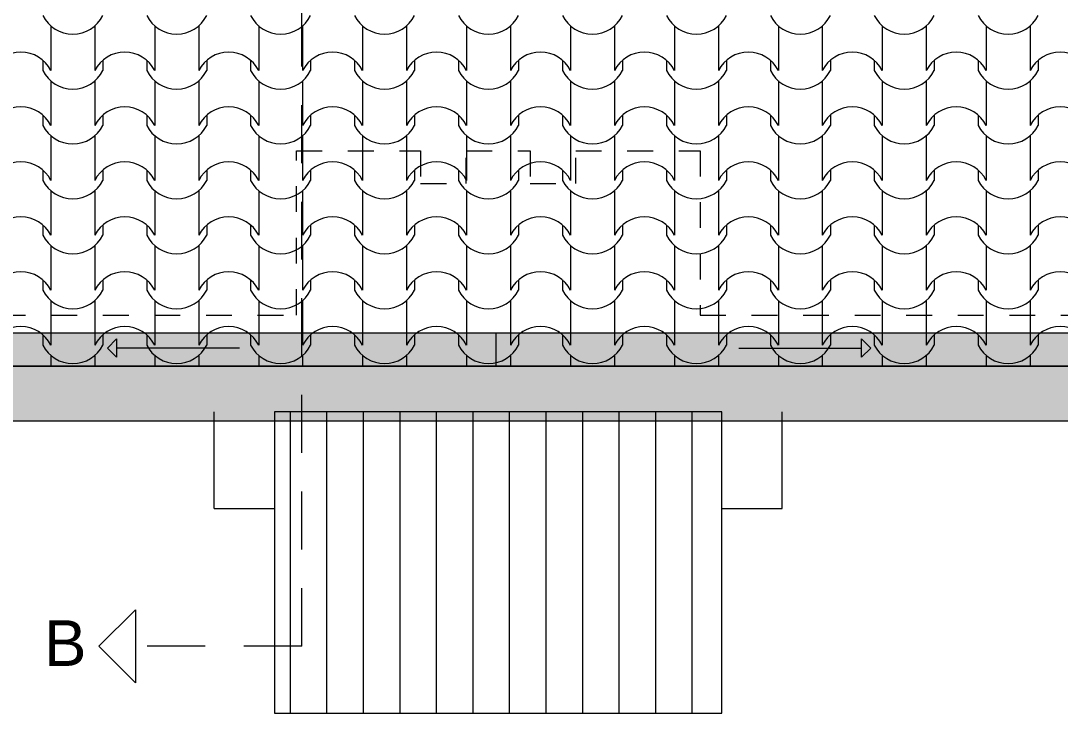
# Model space of a CAD drawing. Header units: feet. Extents: x 2791058 to 2855058, y -67651 to -26651.
# Drawn here: x 2810978 to 2816668, y -51473 to -47682 of the extents above; entities that cross this region are included whole.
import ezdxf

# ---------------------------------------------------------------- set-up
doc = ezdxf.new("R2010")
doc.units = ezdxf.units.FT
doc.header["$MEASUREMENT"] = 0
doc.linetypes.add('Dashed', pattern=[282.222223, 141.111112, -141.111112])
doc.linetypes.add('Long Dashed', pattern=[529.166651, 317.499995, -211.666656])
doc.layers.add('Exterior walls', color=7, linetype='Continuous')
doc.layers.add('Shell - Roof', color=7, linetype='Continuous')
for name, color, linetype, lineweight in [('Exterior walls_Pen_No__1', 7, 'Continuous', 0), ('Model Unit - Zone_Pen_No__1', 7, 'Continuous', 0), ('Shell - Roof_Pen_No__1', 7, 'Continuous', 0), ('Shell - Roof_Pen_No__20', 1, 'Continuous', 0), ('Shell - Roof_Pen_No__21', 7, 'Continuous', 0), ('Structural - Bearing_Pen_No__1', 7, 'Continuous', 0), ('Structural - Bearing_Pen_No__13', 54, 'Continuous', 0), ('Text blocks_Pen_No__20', 1, 'Continuous', 0)]:
    doc.layers.add(name, color=color, linetype=linetype, lineweight=lineweight)
for name, color, linetype, lineweight, true_color in [('Exterior walls_Pen_No__85', 7, 'Continuous', 0, 0x80c2ff), ('Shell - Roof_Pen_No__82', 7, 'Continuous', 0, 0xaaaaaa), ('Structural - Bearing_Pen_No__62', 7, 'Continuous', 0, 0xaaaaaa), ('Structural - Bearing_Pen_No__82', 7, 'Continuous', 0, 0xaaaaaa)]:
    doc.layers.add(name, color=color, linetype=linetype, lineweight=lineweight, true_color=true_color)
doc.styles.add('GENERATED_STYLE_2', font='arial.ttf')

# ---------------------------------------------------------------- blocks, each defined once
blk = doc.blocks.new('*X3', base_point=(2247653.8, -76425))
at = {"layer": 'Structural - Bearing_Pen_No__62', "color": 253, "linetype": 'Continuous', "lineweight": 0, "true_color": 0xaaaaaa}
for p, q in [((2811142.4, -47709.9), (2811142.4, -47831.9)), ((2811382.9, -47709.9), (2811382.9, -47831.9)), ((2811711.4, -47709.9), (2811711.4, -47831.9)), ((2811951.9, -47709.9), (2811951.9, -47831.9)), ((2812280.4, -47709.9), (2812280.4, -47831.9)), ((2812520.8, -47709.9), (2812520.8, -47831.9)), ((2812849.3, -47709.9), (2812849.3, -47831.9)), ((2813089.8, -47709.9), (2813089.8, -47831.9)), ((2813418.3, -47709.9), (2813418.3, -47831.9)), ((2813658.8, -47709.9), (2813658.8, -47831.9)), ((2813987.2, -47709.9), (2813987.2, -47831.9)), ((2814227.7, -47709.9), (2814227.7, -47831.9)), ((2814556.2, -47709.9), (2814556.2, -47831.9)), ((2814796.7, -47709.9), (2814796.7, -47831.9)), ((2815125.2, -47709.9), (2815125.2, -47831.9)), ((2815365.6, -47709.9), (2815365.6, -47831.9)), ((2815694.1, -47709.9), (2815694.1, -47831.9)), ((2815934.6, -47709.9), (2815934.6, -47831.9)), ((2816263.1, -47709.9), (2816263.1, -47831.9)), ((2816503.6, -47709.9), (2816503.6, -47831.9)), ((2811142.4, -47831.9), (2811142.4, -47953.8)), ((2811382.9, -47831.9), (2811382.9, -47953.8)), ((2811711.4, -47831.9), (2811711.4, -47953.8)), ((2811951.9, -47831.9), (2811951.9, -47953.8)), ((2812280.4, -47831.9), (2812280.4, -47953.8)), ((2812520.8, -47831.9), (2812520.8, -47953.8)), ((2812849.3, -47831.9), (2812849.3, -47953.8)), ((2813089.8, -47831.9), (2813089.8, -47953.8)), ((2813418.3, -47831.9), (2813418.3, -47953.8)), ((2813658.8, -47831.9), (2813658.8, -47953.8)), ((2813987.2, -47831.9), (2813987.2, -47953.8)), ((2814227.7, -47831.9), (2814227.7, -47953.8)), ((2814556.2, -47831.9), (2814556.2, -47953.8)), ((2814796.7, -47831.9), (2814796.7, -47953.8)), ((2815125.2, -47831.9), (2815125.2, -47953.8)), ((2815365.6, -47831.9), (2815365.6, -47953.8)), ((2815694.1, -47831.9), (2815694.1, -47953.8)), ((2815934.6, -47831.9), (2815934.6, -47953.8)), ((2816263.1, -47831.9), (2816263.1, -47953.8)), ((2816503.6, -47831.9), (2816503.6, -47953.8)), ((2811098.4, -47897.8), (2811098.4, -47953.8)), ((2811426.9, -47897.8), (2811426.9, -47953.8)), ((2811667.4, -47897.8), (2811667.4, -47953.8)), ((2811995.9, -47897.8), (2811995.9, -47953.8)), ((2812236.4, -47897.8), (2812236.4, -47953.8)), ((2812564.8, -47897.8), (2812564.8, -47953.8)), ((2812805.3, -47897.8), (2812805.3, -47953.8)), ((2813133.8, -47897.8), (2813133.8, -47953.8)), ((2813374.3, -47897.8), (2813374.3, -47953.8)), ((2813702.8, -47897.8), (2813702.8, -47953.8)), ((2813943.2, -47897.8), (2813943.2, -47953.8)), ((2814271.7, -47897.8), (2814271.7, -47953.8)), ((2814512.2, -47897.8), (2814512.2, -47953.8)), ((2814840.7, -47897.8), (2814840.7, -47953.8)), ((2815081.2, -47897.8), (2815081.2, -47953.8)), ((2815409.6, -47897.8), (2815409.6, -47953.8)), ((2815650.1, -47897.8), (2815650.1, -47953.8)), ((2815978.6, -47897.8), (2815978.6, -47953.8)), ((2816219.1, -47897.8), (2816219.1, -47953.8)), ((2816547.6, -47897.8), (2816547.6, -47953.8)), ((2811142.4, -48010.6), (2811142.4, -48132.5)), ((2811382.9, -48010.6), (2811382.9, -48132.5)), ((2811711.4, -48010.6), (2811711.4, -48132.5)), ((2811951.9, -48010.6), (2811951.9, -48132.5)), ((2812280.4, -48010.6), (2812280.4, -48132.5)), ((2812520.8, -48010.6), (2812520.8, -48132.5)), ((2812849.3, -48010.6), (2812849.3, -48132.5)), ((2813089.8, -48010.6), (2813089.8, -48132.5)), ((2813418.3, -48010.6), (2813418.3, -48132.5)), ((2813658.8, -48010.6), (2813658.8, -48132.5)), ((2813987.2, -48010.6), (2813987.2, -48132.5)), ((2814227.7, -48010.6), (2814227.7, -48132.5)), ((2814556.2, -48010.6), (2814556.2, -48132.5)), ((2814796.7, -48010.6), (2814796.7, -48132.5)), ((2815125.2, -48010.6), (2815125.2, -48132.5)), ((2815365.6, -48010.6), (2815365.6, -48132.5)), ((2815694.1, -48010.6), (2815694.1, -48132.5)), ((2815934.6, -48010.6), (2815934.6, -48132.5)), ((2816263.1, -48010.6), (2816263.1, -48132.5)), ((2816503.6, -48010.6), (2816503.6, -48132.5)), ((2811142.4, -48132.5), (2811142.4, -48254.5)), ((2811382.9, -48132.5), (2811382.9, -48254.5)), ((2811711.4, -48132.5), (2811711.4, -48254.5)), ((2811951.9, -48132.5), (2811951.9, -48254.5)), ((2812280.4, -48132.5), (2812280.4, -48254.5)), ((2812520.8, -48132.5), (2812520.8, -48254.5)), ((2812849.3, -48132.5), (2812849.3, -48254.5)), ((2813089.8, -48132.5), (2813089.8, -48254.5)), ((2813418.3, -48132.5), (2813418.3, -48254.5)), ((2813658.8, -48132.5), (2813658.8, -48254.5)), ((2813987.2, -48132.5), (2813987.2, -48254.5)), ((2814227.7, -48132.5), (2814227.7, -48254.5)), ((2814556.2, -48132.5), (2814556.2, -48254.5)), ((2814796.7, -48132.5), (2814796.7, -48254.5)), ((2815125.2, -48132.5), (2815125.2, -48254.5)), ((2815365.6, -48132.5), (2815365.6, -48254.5)), ((2815694.1, -48132.5), (2815694.1, -48254.5)), ((2815934.6, -48132.5), (2815934.6, -48254.5)), ((2816263.1, -48132.5), (2816263.1, -48254.5)), ((2816503.6, -48132.5), (2816503.6, -48254.5)), ((2811098.4, -48198.4), (2811098.4, -48254.5)), ((2811426.9, -48198.4), (2811426.9, -48254.5)), ((2811667.4, -48198.4), (2811667.4, -48254.5)), ((2811995.9, -48198.4), (2811995.9, -48254.5)), ((2812236.4, -48198.4), (2812236.4, -48254.5)), ((2812564.8, -48198.4), (2812564.8, -48254.5)), ((2812805.3, -48198.4), (2812805.3, -48254.5)), ((2813133.8, -48198.4), (2813133.8, -48254.5)), ((2813374.3, -48198.4), (2813374.3, -48254.5)), ((2813702.8, -48198.4), (2813702.8, -48254.5)), ((2813943.2, -48198.4), (2813943.2, -48254.5)), ((2814271.7, -48198.4), (2814271.7, -48254.5)), ((2814512.2, -48198.4), (2814512.2, -48254.5)), ((2814840.7, -48198.4), (2814840.7, -48254.5)), ((2815081.2, -48198.4), (2815081.2, -48254.5)), ((2815409.6, -48198.4), (2815409.6, -48254.5)), ((2815650.1, -48198.4), (2815650.1, -48254.5)), ((2815978.6, -48198.4), (2815978.6, -48254.5)), ((2816219.1, -48198.4), (2816219.1, -48254.5)), ((2816547.6, -48198.4), (2816547.6, -48254.5)), ((2811142.4, -48311.3), (2811142.4, -48433.2)), ((2811382.9, -48311.3), (2811382.9, -48433.2)), ((2811711.4, -48311.3), (2811711.4, -48433.2)), ((2811951.9, -48311.3), (2811951.9, -48433.2)), ((2812280.4, -48311.3), (2812280.4, -48433.2)), ((2812520.8, -48311.3), (2812520.8, -48433.2)), ((2812849.3, -48311.3), (2812849.3, -48433.2)), ((2813089.8, -48311.3), (2813089.8, -48433.2)), ((2813418.3, -48311.3), (2813418.3, -48433.2)), ((2813658.8, -48311.3), (2813658.8, -48433.2)), ((2813987.2, -48311.3), (2813987.2, -48433.2)), ((2814227.7, -48311.3), (2814227.7, -48433.2)), ((2814556.2, -48311.3), (2814556.2, -48433.2)), ((2814796.7, -48311.3), (2814796.7, -48433.2)), ((2815125.2, -48311.3), (2815125.2, -48433.2)), ((2815365.6, -48311.3), (2815365.6, -48433.2)), ((2815694.1, -48311.3), (2815694.1, -48433.2)), ((2815934.6, -48311.3), (2815934.6, -48433.2)), ((2816263.1, -48311.3), (2816263.1, -48433.2)), ((2816503.6, -48311.3), (2816503.6, -48433.2)), ((2811142.4, -48433.2), (2811142.4, -48555.2)), ((2811382.9, -48433.2), (2811382.9, -48555.2)), ((2811711.4, -48433.2), (2811711.4, -48555.2)), ((2811951.9, -48433.2), (2811951.9, -48555.2)), ((2812280.4, -48433.2), (2812280.4, -48555.2)), ((2812520.8, -48433.2), (2812520.8, -48555.2)), ((2812849.3, -48433.2), (2812849.3, -48555.2)), ((2813089.8, -48433.2), (2813089.8, -48555.2)), ((2813418.3, -48433.2), (2813418.3, -48555.2)), ((2813658.8, -48433.2), (2813658.8, -48555.2)), ((2813987.2, -48433.2), (2813987.2, -48555.2)), ((2814227.7, -48433.2), (2814227.7, -48555.2)), ((2814556.2, -48433.2), (2814556.2, -48555.2)), ((2814796.7, -48433.2), (2814796.7, -48555.2)), ((2815125.2, -48433.2), (2815125.2, -48555.2)), ((2815365.6, -48433.2), (2815365.6, -48555.2)), ((2815694.1, -48433.2), (2815694.1, -48555.2)), ((2815934.6, -48433.2), (2815934.6, -48555.2)), ((2816263.1, -48433.2), (2816263.1, -48555.2)), ((2816503.6, -48433.2), (2816503.6, -48555.2)), ((2811098.4, -48499.1), (2811098.4, -48555.2)), ((2811426.9, -48499.1), (2811426.9, -48555.2)), ((2811667.4, -48499.1), (2811667.4, -48555.2)), ((2811995.9, -48499.1), (2811995.9, -48555.2)), ((2812236.4, -48499.1), (2812236.4, -48555.2)), ((2812564.8, -48499.1), (2812564.8, -48555.2)), ((2812805.3, -48499.1), (2812805.3, -48555.2)), ((2813133.8, -48499.1), (2813133.8, -48555.2)), ((2813374.3, -48499.1), (2813374.3, -48555.2)), ((2813702.8, -48499.1), (2813702.8, -48555.2)), ((2813943.2, -48499.1), (2813943.2, -48555.2)), ((2814271.7, -48499.1), (2814271.7, -48555.2)), ((2814512.2, -48499.1), (2814512.2, -48555.2)), ((2814840.7, -48499.1), (2814840.7, -48555.2)), ((2815081.2, -48499.1), (2815081.2, -48555.2)), ((2815409.6, -48499.1), (2815409.6, -48555.2)), ((2815650.1, -48499.1), (2815650.1, -48555.2)), ((2815978.6, -48499.1), (2815978.6, -48555.2)), ((2816219.1, -48499.1), (2816219.1, -48555.2)), ((2816547.6, -48499.1), (2816547.6, -48555.2)), ((2811142.4, -48611.9), (2811142.4, -48733.9)), ((2811382.9, -48611.9), (2811382.9, -48733.9)), ((2811711.4, -48611.9), (2811711.4, -48733.9)), ((2811951.9, -48611.9), (2811951.9, -48733.9)), ((2812280.4, -48611.9), (2812280.4, -48733.9)), ((2812520.8, -48611.9), (2812520.8, -48733.9)), ((2812849.3, -48611.9), (2812849.3, -48733.9)), ((2813089.8, -48611.9), (2813089.8, -48733.9)), ((2813418.3, -48611.9), (2813418.3, -48733.9)), ((2813658.8, -48611.9), (2813658.8, -48733.9)), ((2813987.2, -48611.9), (2813987.2, -48733.9)), ((2814227.7, -48611.9), (2814227.7, -48733.9)), ((2814556.2, -48611.9), (2814556.2, -48733.9)), ((2814796.7, -48611.9), (2814796.7, -48733.9)), ((2815125.2, -48611.9), (2815125.2, -48733.9)), ((2815365.6, -48611.9), (2815365.6, -48733.9)), ((2815694.1, -48611.9), (2815694.1, -48733.9)), ((2815934.6, -48611.9), (2815934.6, -48733.9)), ((2816263.1, -48611.9), (2816263.1, -48733.9)), ((2816503.6, -48611.9), (2816503.6, -48733.9)), ((2811142.4, -48733.9), (2811142.4, -48855.8)), ((2811382.9, -48733.9), (2811382.9, -48855.8)), ((2811711.4, -48733.9), (2811711.4, -48855.8)), ((2811951.9, -48733.9), (2811951.9, -48855.8)), ((2812280.4, -48733.9), (2812280.4, -48855.8)), ((2812520.8, -48733.9), (2812520.8, -48855.8)), ((2812849.3, -48733.9), (2812849.3, -48855.8)), ((2813089.8, -48733.9), (2813089.8, -48855.8)), ((2813418.3, -48733.9), (2813418.3, -48855.8)), ((2813658.8, -48733.9), (2813658.8, -48855.8)), ((2813987.2, -48733.9), (2813987.2, -48855.8)), ((2814227.7, -48733.9), (2814227.7, -48855.8)), ((2814556.2, -48733.9), (2814556.2, -48855.8)), ((2814796.7, -48733.9), (2814796.7, -48855.8)), ((2815125.2, -48733.9), (2815125.2, -48855.8)), ((2815365.6, -48733.9), (2815365.6, -48855.8)), ((2815694.1, -48733.9), (2815694.1, -48855.8)), ((2815934.6, -48733.9), (2815934.6, -48855.8)), ((2816263.1, -48733.9), (2816263.1, -48855.8)), ((2816503.6, -48733.9), (2816503.6, -48855.8)), ((2811098.4, -48799.8), (2811098.4, -48855.8)), ((2811426.9, -48799.8), (2811426.9, -48855.8)), ((2811667.4, -48799.8), (2811667.4, -48855.8)), ((2811995.9, -48799.8), (2811995.9, -48855.8)), ((2812236.4, -48799.8), (2812236.4, -48855.8)), ((2812564.8, -48799.8), (2812564.8, -48855.8)), ((2812805.3, -48799.8), (2812805.3, -48855.8)), ((2813133.8, -48799.8), (2813133.8, -48855.8)), ((2813374.3, -48799.8), (2813374.3, -48855.8)), ((2813702.8, -48799.8), (2813702.8, -48855.8)), ((2813943.2, -48799.8), (2813943.2, -48855.8)), ((2814271.7, -48799.8), (2814271.7, -48855.8)), ((2814512.2, -48799.8), (2814512.2, -48855.8)), ((2814840.7, -48799.8), (2814840.7, -48855.8)), ((2815081.2, -48799.8), (2815081.2, -48855.8)), ((2815409.6, -48799.8), (2815409.6, -48855.8)), ((2815650.1, -48799.8), (2815650.1, -48855.8)), ((2815978.6, -48799.8), (2815978.6, -48855.8)), ((2816219.1, -48799.8), (2816219.1, -48855.8)), ((2816547.6, -48799.8), (2816547.6, -48855.8)), ((2811142.4, -48912.6), (2811142.4, -49034.6)), ((2811382.9, -48912.6), (2811382.9, -49034.6)), ((2811711.4, -48912.6), (2811711.4, -49034.6)), ((2811951.9, -48912.6), (2811951.9, -49034.6)), ((2812280.4, -48912.6), (2812280.4, -49034.6)), ((2812520.8, -48912.6), (2812520.8, -49034.6)), ((2812849.3, -48912.6), (2812849.3, -49034.6)), ((2813089.8, -48912.6), (2813089.8, -49034.6)), ((2813418.3, -48912.6), (2813418.3, -49034.6)), ((2813658.8, -48912.6), (2813658.8, -49034.6)), ((2813987.2, -48912.6), (2813987.2, -49034.6)), ((2814227.7, -48912.6), (2814227.7, -49034.6)), ((2814556.2, -48912.6), (2814556.2, -49034.6)), ((2814796.7, -48912.6), (2814796.7, -49034.6)), ((2815125.2, -48912.6), (2815125.2, -49034.6)), ((2815365.6, -48912.6), (2815365.6, -49034.6)), ((2815694.1, -48912.6), (2815694.1, -49034.6)), ((2815934.6, -48912.6), (2815934.6, -49034.6)), ((2816263.1, -48912.6), (2816263.1, -49034.6)), ((2816503.6, -48912.6), (2816503.6, -49034.6)), ((2811142.4, -49034.6), (2811142.4, -49156.5)), ((2811382.9, -49034.6), (2811382.9, -49156.5)), ((2811711.4, -49034.6), (2811711.4, -49156.5)), ((2811951.9, -49034.6), (2811951.9, -49156.5)), ((2812280.4, -49034.6), (2812280.4, -49156.5)), ((2812520.8, -49034.6), (2812520.8, -49156.5)), ((2812849.3, -49034.6), (2812849.3, -49156.5)), ((2813089.8, -49034.6), (2813089.8, -49156.5)), ((2813418.3, -49034.6), (2813418.3, -49156.5)), ((2813658.8, -49034.6), (2813658.8, -49156.5)), ((2813987.2, -49034.6), (2813987.2, -49156.5)), ((2814227.7, -49034.6), (2814227.7, -49156.5)), ((2814556.2, -49034.6), (2814556.2, -49156.5)), ((2814796.7, -49034.6), (2814796.7, -49156.5)), ((2815125.2, -49034.6), (2815125.2, -49156.5)), ((2815365.6, -49034.6), (2815365.6, -49156.5)), ((2815694.1, -49034.6), (2815694.1, -49156.5)), ((2815934.6, -49034.6), (2815934.6, -49156.5)), ((2816263.1, -49034.6), (2816263.1, -49156.5)), ((2816503.6, -49034.6), (2816503.6, -49156.5)), ((2811098.4, -49100.4), (2811098.4, -49156.5)), ((2811426.9, -49100.4), (2811426.9, -49156.5)), ((2811667.4, -49100.4), (2811667.4, -49156.5)), ((2811995.9, -49100.4), (2811995.9, -49156.5)), ((2812236.4, -49100.4), (2812236.4, -49156.5)), ((2812564.8, -49100.4), (2812564.8, -49156.5)), ((2812805.3, -49100.4), (2812805.3, -49156.5)), ((2813133.8, -49100.4), (2813133.8, -49156.5)), ((2813374.3, -49100.4), (2813374.3, -49156.5)), ((2813702.8, -49100.4), (2813702.8, -49156.5)), ((2813943.2, -49100.4), (2813943.2, -49156.5)), ((2814271.7, -49100.4), (2814271.7, -49156.5)), ((2814512.2, -49100.4), (2814512.2, -49156.5)), ((2814840.7, -49100.4), (2814840.7, -49156.5)), ((2815081.2, -49100.4), (2815081.2, -49156.5)), ((2815409.6, -49100.4), (2815409.6, -49156.5)), ((2815650.1, -49100.4), (2815650.1, -49156.5)), ((2815978.6, -49100.4), (2815978.6, -49156.5)), ((2816219.1, -49100.4), (2816219.1, -49156.5)), ((2816547.6, -49100.4), (2816547.6, -49156.5)), ((2811142.4, -49213.3), (2811142.4, -49335.2)), ((2811382.9, -49213.3), (2811382.9, -49335.2)), ((2811711.4, -49213.3), (2811711.4, -49335.2)), ((2811951.9, -49213.3), (2811951.9, -49335.2)), ((2812280.4, -49213.3), (2812280.4, -49335.2)), ((2812520.8, -49213.3), (2812520.8, -49335.2)), ((2812849.3, -49213.3), (2812849.3, -49335.2)), ((2813089.8, -49213.3), (2813089.8, -49335.2)), ((2813418.3, -49213.3), (2813418.3, -49335.2)), ((2813658.8, -49213.3), (2813658.8, -49335.2)), ((2813987.2, -49213.3), (2813987.2, -49335.2)), ((2814227.7, -49213.3), (2814227.7, -49335.2)), ((2814556.2, -49213.3), (2814556.2, -49335.2)), ((2814796.7, -49213.3), (2814796.7, -49335.2)), ((2815125.2, -49213.3), (2815125.2, -49335.2)), ((2815365.6, -49213.3), (2815365.6, -49335.2)), ((2815694.1, -49213.3), (2815694.1, -49335.2)), ((2815934.6, -49213.3), (2815934.6, -49335.2)), ((2816263.1, -49213.3), (2816263.1, -49335.2)), ((2816503.6, -49213.3), (2816503.6, -49335.2)), ((2811142.4, -49335.2), (2811142.4, -49457.2)), ((2811382.9, -49335.2), (2811382.9, -49457.2)), ((2811711.4, -49335.2), (2811711.4, -49457.2)), ((2811951.9, -49335.2), (2811951.9, -49457.2)), ((2812280.4, -49335.2), (2812280.4, -49457.2)), ((2812520.8, -49335.2), (2812520.8, -49457.2)), ((2812849.3, -49335.2), (2812849.3, -49457.2)), ((2813089.8, -49335.2), (2813089.8, -49457.2)), ((2813418.3, -49335.2), (2813418.3, -49457.2)), ((2813658.8, -49335.2), (2813658.8, -49457.2)), ((2813987.2, -49335.2), (2813987.2, -49457.2)), ((2814227.7, -49335.2), (2814227.7, -49457.2)), ((2814556.2, -49335.2), (2814556.2, -49457.2)), ((2814796.7, -49335.2), (2814796.7, -49457.2)), ((2815125.2, -49335.2), (2815125.2, -49457.2)), ((2815365.6, -49335.2), (2815365.6, -49457.2)), ((2815694.1, -49335.2), (2815694.1, -49457.2)), ((2815934.6, -49335.2), (2815934.6, -49457.2)), ((2816263.1, -49335.2), (2816263.1, -49457.2)), ((2816503.6, -49335.2), (2816503.6, -49457.2)), ((2811098.4, -49401.1), (2811098.4, -49457.2)), ((2811426.9, -49401.1), (2811426.9, -49457.2)), ((2811667.4, -49401.1), (2811667.4, -49457.2)), ((2811995.9, -49401.1), (2811995.9, -49457.2)), ((2812236.4, -49401.1), (2812236.4, -49457.2)), ((2812564.8, -49401.1), (2812564.8, -49457.2)), ((2812805.3, -49401.1), (2812805.3, -49457.2)), ((2813133.8, -49401.1), (2813133.8, -49457.2)), ((2813374.3, -49401.1), (2813374.3, -49457.2)), ((2813702.8, -49401.1), (2813702.8, -49457.2)), ((2813943.2, -49401.1), (2813943.2, -49457.2)), ((2814271.7, -49401.1), (2814271.7, -49457.2)), ((2814512.2, -49401.1), (2814512.2, -49457.2)), ((2814840.7, -49401.1), (2814840.7, -49457.2)), ((2815081.2, -49401.1), (2815081.2, -49457.2)), ((2815409.6, -49401.1), (2815409.6, -49457.2)), ((2815650.1, -49401.1), (2815650.1, -49457.2)), ((2815978.6, -49401.1), (2815978.6, -49457.2)), ((2816219.1, -49401.1), (2816219.1, -49457.2)), ((2816547.6, -49401.1), (2816547.6, -49457.2)), ((2811142.4, -49514), (2811142.4, -49572.7)), ((2811382.9, -49514), (2811382.9, -49572.7)), ((2811711.4, -49514), (2811711.4, -49572.7)), ((2811951.9, -49514), (2811951.9, -49572.7)), ((2812280.4, -49514), (2812280.4, -49572.7)), ((2812520.8, -49514), (2812520.8, -49572.7)), ((2812849.3, -49514), (2812849.3, -49572.7)), ((2813089.8, -49514), (2813089.8, -49572.7)), ((2813418.3, -49514), (2813418.3, -49572.7)), ((2813658.8, -49514), (2813658.8, -49572.7)), ((2813987.2, -49514), (2813987.2, -49572.7)), ((2814227.7, -49514), (2814227.7, -49572.7)), ((2814556.2, -49514), (2814556.2, -49572.7)), ((2814796.7, -49514), (2814796.7, -49572.7)), ((2815125.2, -49514), (2815125.2, -49572.7)), ((2815365.6, -49514), (2815365.6, -49572.7)), ((2815694.1, -49514), (2815694.1, -49572.7)), ((2815934.6, -49514), (2815934.6, -49572.7)), ((2816263.1, -49514), (2816263.1, -49572.7)), ((2816503.6, -49514), (2816503.6, -49572.7))]:
    blk.add_line(p, q, dxfattribs=at)
for centre, radius, start, end in [((2811262.7, -47570.5), 183.9, 206.7044, 333.2956), ((2811831.6, -47570.5), 183.9, 206.7044, 333.2956), ((2812400.6, -47570.5), 183.9, 206.7044, 333.2956), ((2812969.6, -47570.5), 183.9, 206.7044, 333.2956), ((2813538.5, -47570.5), 183.9, 206.7044, 333.2956), ((2814107.5, -47570.5), 183.9, 206.7044, 333.2956), ((2814676.4, -47570.5), 183.9, 206.7044, 333.2956), ((2815245.4, -47570.5), 183.9, 206.7044, 333.2956), ((2815814.4, -47570.5), 183.9, 206.7044, 333.2956), ((2816383.3, -47570.5), 183.9, 206.7044, 333.2956), ((2810978.8, -48037.7), 184.9, 90.1705, 153.0115), ((2810977.7, -48037.7), 184.9, 26.9885, 89.8295), ((2811547.7, -48037.7), 184.9, 90.1705, 153.0115), ((2811546.6, -48037.7), 184.9, 26.9885, 89.8295), ((2812116.7, -48037.7), 184.9, 90.1705, 153.0115), ((2812115.6, -48037.7), 184.9, 26.9885, 89.8295), ((2812685.6, -48037.7), 184.9, 90.1705, 153.0115), ((2812684.5, -48037.7), 184.9, 26.9885, 89.8295), ((2813254.6, -48037.7), 184.9, 90.1705, 153.0115), ((2813253.5, -48037.7), 184.9, 26.9885, 89.8295), ((2813823.6, -48037.7), 184.9, 90.1705, 153.0115), ((2813822.5, -48037.7), 184.9, 26.9885, 89.8295), ((2814392.5, -48037.7), 184.9, 90.1705, 153.0115), ((2814391.4, -48037.7), 184.9, 26.9885, 89.8295), ((2814961.5, -48037.7), 184.9, 90.1705, 153.0115), ((2814960.4, -48037.7), 184.9, 26.9885, 89.8295), ((2815530.4, -48037.7), 184.9, 90.1705, 153.0115), ((2815529.3, -48037.7), 184.9, 26.9885, 89.8295), ((2816099.4, -48037.7), 184.9, 90.1705, 153.0115), ((2816098.3, -48037.7), 184.9, 26.9885, 89.8295), ((2816668.4, -48037.7), 184.9, 90.1705, 153.0115), ((2816667.3, -48037.7), 184.9, 26.9885, 89.8295), ((2811262.7, -47871.2), 183.9, 206.7044, 333.2956), ((2811831.6, -47871.2), 183.9, 206.7044, 333.2956), ((2812400.6, -47871.2), 183.9, 206.7044, 333.2956), ((2812969.6, -47871.2), 183.9, 206.7044, 333.2956), ((2813538.5, -47871.2), 183.9, 206.7044, 333.2956), ((2814107.5, -47871.2), 183.9, 206.7044, 333.2956), ((2814676.4, -47871.2), 183.9, 206.7044, 333.2956), ((2815245.4, -47871.2), 183.9, 206.7044, 333.2956), ((2815814.4, -47871.2), 183.9, 206.7044, 333.2956), ((2816383.3, -47871.2), 183.9, 206.7044, 333.2956), ((2810978.8, -48338.4), 184.9, 90.1705, 153.0115), ((2810977.7, -48338.4), 184.9, 26.9885, 89.8295), ((2811547.7, -48338.4), 184.9, 90.1705, 153.0115), ((2811546.6, -48338.4), 184.9, 26.9885, 89.8295), ((2812116.7, -48338.4), 184.9, 90.1705, 153.0115), ((2812115.6, -48338.4), 184.9, 26.9885, 89.8295), ((2812685.6, -48338.4), 184.9, 90.1705, 153.0115), ((2812684.5, -48338.4), 184.9, 26.9885, 89.8295), ((2813254.6, -48338.4), 184.9, 90.1705, 153.0115), ((2813253.5, -48338.4), 184.9, 26.9885, 89.8295), ((2813823.6, -48338.4), 184.9, 90.1705, 153.0115), ((2813822.5, -48338.4), 184.9, 26.9885, 89.8295), ((2814392.5, -48338.4), 184.9, 90.1705, 153.0115), ((2814391.4, -48338.4), 184.9, 26.9885, 89.8295), ((2814961.5, -48338.4), 184.9, 90.1705, 153.0115), ((2814960.4, -48338.4), 184.9, 26.9885, 89.8295), ((2815530.4, -48338.4), 184.9, 90.1705, 153.0115), ((2815529.3, -48338.4), 184.9, 26.9885, 89.8295), ((2816099.4, -48338.4), 184.9, 90.1705, 153.0115), ((2816098.3, -48338.4), 184.9, 26.9885, 89.8295), ((2816668.4, -48338.4), 184.9, 90.1705, 153.0115), ((2816667.3, -48338.4), 184.9, 26.9885, 89.8295), ((2811262.7, -48171.9), 183.9, 206.7044, 333.2956), ((2811831.6, -48171.9), 183.9, 206.7044, 333.2956), ((2812400.6, -48171.9), 183.9, 206.7044, 333.2956), ((2812969.6, -48171.9), 183.9, 206.7044, 333.2956), ((2813538.5, -48171.9), 183.9, 206.7044, 333.2956), ((2814107.5, -48171.9), 183.9, 206.7044, 333.2956), ((2814676.4, -48171.9), 183.9, 206.7044, 333.2956), ((2815245.4, -48171.9), 183.9, 206.7044, 333.2956), ((2815814.4, -48171.9), 183.9, 206.7044, 333.2956), ((2816383.3, -48171.9), 183.9, 206.7044, 333.2956), ((2810978.8, -48639.1), 184.9, 90.1705, 153.0115), ((2810977.7, -48639.1), 184.9, 26.9885, 89.8295), ((2811547.7, -48639.1), 184.9, 90.1705, 153.0115), ((2811546.6, -48639.1), 184.9, 26.9885, 89.8295), ((2812116.7, -48639.1), 184.9, 90.1705, 153.0115), ((2812115.6, -48639.1), 184.9, 26.9885, 89.8295), ((2812685.6, -48639.1), 184.9, 90.1705, 153.0115), ((2812684.5, -48639.1), 184.9, 26.9885, 89.8295), ((2813254.6, -48639.1), 184.9, 90.1705, 153.0115), ((2813253.5, -48639.1), 184.9, 26.9885, 89.8295), ((2813823.6, -48639.1), 184.9, 90.1705, 153.0115), ((2813822.5, -48639.1), 184.9, 26.9885, 89.8295), ((2814392.5, -48639.1), 184.9, 90.1705, 153.0115), ((2814391.4, -48639.1), 184.9, 26.9885, 89.8295), ((2814961.5, -48639.1), 184.9, 90.1705, 153.0115), ((2814960.4, -48639.1), 184.9, 26.9885, 89.8295), ((2815530.4, -48639.1), 184.9, 90.1705, 153.0115), ((2815529.3, -48639.1), 184.9, 26.9885, 89.8295), ((2816099.4, -48639.1), 184.9, 90.1705, 153.0115), ((2816098.3, -48639.1), 184.9, 26.9885, 89.8295), ((2816668.4, -48639.1), 184.9, 90.1705, 153.0115), ((2816667.3, -48639.1), 184.9, 26.9885, 89.8295), ((2811262.7, -48472.5), 183.9, 206.7044, 333.2956), ((2811831.6, -48472.5), 183.9, 206.7044, 333.2956), ((2812400.6, -48472.5), 183.9, 206.7044, 333.2956), ((2812969.6, -48472.5), 183.9, 206.7044, 333.2956), ((2813538.5, -48472.5), 183.9, 206.7044, 333.2956), ((2814107.5, -48472.5), 183.9, 206.7044, 333.2956), ((2814676.4, -48472.5), 183.9, 206.7044, 333.2956), ((2815245.4, -48472.5), 183.9, 206.7044, 333.2956), ((2815814.4, -48472.5), 183.9, 206.7044, 333.2956), ((2816383.3, -48472.5), 183.9, 206.7044, 333.2956), ((2810978.8, -48939.8), 184.9, 90.1705, 153.0115), ((2810977.7, -48939.8), 184.9, 26.9885, 89.8295), ((2811547.7, -48939.8), 184.9, 90.1705, 153.0115), ((2811546.6, -48939.8), 184.9, 26.9885, 89.8295), ((2812116.7, -48939.8), 184.9, 90.1705, 153.0115), ((2812115.6, -48939.8), 184.9, 26.9885, 89.8295), ((2812685.6, -48939.8), 184.9, 90.1705, 153.0115), ((2812684.5, -48939.8), 184.9, 26.9885, 89.8295), ((2813254.6, -48939.8), 184.9, 90.1705, 153.0115), ((2813253.5, -48939.8), 184.9, 26.9885, 89.8295), ((2813823.6, -48939.8), 184.9, 90.1705, 153.0115), ((2813822.5, -48939.8), 184.9, 26.9885, 89.8295), ((2814392.5, -48939.8), 184.9, 90.1705, 153.0115), ((2814391.4, -48939.8), 184.9, 26.9885, 89.8295), ((2814961.5, -48939.8), 184.9, 90.1705, 153.0115), ((2814960.4, -48939.8), 184.9, 26.9885, 89.8295), ((2815530.4, -48939.8), 184.9, 90.1705, 153.0115), ((2815529.3, -48939.8), 184.9, 26.9885, 89.8295), ((2816099.4, -48939.8), 184.9, 90.1705, 153.0115), ((2816098.3, -48939.8), 184.9, 26.9885, 89.8295), ((2816668.4, -48939.8), 184.9, 90.1705, 153.0115), ((2816667.3, -48939.8), 184.9, 26.9885, 89.8295), ((2811262.7, -48773.2), 183.9, 206.7044, 333.2956), ((2811831.6, -48773.2), 183.9, 206.7044, 333.2956), ((2812400.6, -48773.2), 183.9, 206.7044, 333.2956), ((2812969.6, -48773.2), 183.9, 206.7044, 333.2956), ((2813538.5, -48773.2), 183.9, 206.7044, 333.2956), ((2814107.5, -48773.2), 183.9, 206.7044, 333.2956), ((2814676.4, -48773.2), 183.9, 206.7044, 333.2956), ((2815245.4, -48773.2), 183.9, 206.7044, 333.2956), ((2815814.4, -48773.2), 183.9, 206.7044, 333.2956), ((2816383.3, -48773.2), 183.9, 206.7044, 333.2956), ((2810978.8, -49240.4), 184.9, 90.1705, 153.0115), ((2810977.7, -49240.4), 184.9, 26.9885, 89.8295), ((2811547.7, -49240.4), 184.9, 90.1705, 153.0115), ((2811546.6, -49240.4), 184.9, 26.9885, 89.8295), ((2812116.7, -49240.4), 184.9, 90.1705, 153.0115), ((2812115.6, -49240.4), 184.9, 26.9885, 89.8295), ((2812685.6, -49240.4), 184.9, 90.1705, 153.0115), ((2812684.5, -49240.4), 184.9, 26.9885, 89.8295), ((2813254.6, -49240.4), 184.9, 90.1705, 153.0115), ((2813253.5, -49240.4), 184.9, 26.9885, 89.8295), ((2813823.6, -49240.4), 184.9, 90.1705, 153.0115), ((2813822.5, -49240.4), 184.9, 26.9885, 89.8295), ((2814392.5, -49240.4), 184.9, 90.1705, 153.0115), ((2814391.4, -49240.4), 184.9, 26.9885, 89.8295), ((2814961.5, -49240.4), 184.9, 90.1705, 153.0115), ((2814960.4, -49240.4), 184.9, 26.9885, 89.8295), ((2815530.4, -49240.4), 184.9, 90.1705, 153.0115), ((2815529.3, -49240.4), 184.9, 26.9885, 89.8295), ((2816099.4, -49240.4), 184.9, 90.1705, 153.0115), ((2816098.3, -49240.4), 184.9, 26.9885, 89.8295), ((2816668.4, -49240.4), 184.9, 90.1705, 153.0115), ((2816667.3, -49240.4), 184.9, 26.9885, 89.8295), ((2811262.7, -49073.9), 183.9, 206.7044, 333.2956), ((2811831.6, -49073.9), 183.9, 206.7044, 333.2956), ((2812400.6, -49073.9), 183.9, 206.7044, 333.2956), ((2812969.6, -49073.9), 183.9, 206.7044, 333.2956), ((2813538.5, -49073.9), 183.9, 206.7044, 333.2956), ((2814107.5, -49073.9), 183.9, 206.7044, 333.2956), ((2814676.4, -49073.9), 183.9, 206.7044, 333.2956), ((2815245.4, -49073.9), 183.9, 206.7044, 333.2956), ((2815814.4, -49073.9), 183.9, 206.7044, 333.2956), ((2816383.3, -49073.9), 183.9, 206.7044, 333.2956), ((2810978.8, -49541.1), 184.9, 90.1705, 153.0115), ((2810977.7, -49541.1), 184.9, 26.9885, 89.8295), ((2811547.7, -49541.1), 184.9, 90.1705, 153.0115), ((2811546.6, -49541.1), 184.9, 26.9885, 89.8295), ((2812116.7, -49541.1), 184.9, 90.1705, 153.0115), ((2812115.6, -49541.1), 184.9, 26.9885, 89.8295), ((2812685.6, -49541.1), 184.9, 90.1705, 153.0115), ((2812684.5, -49541.1), 184.9, 26.9885, 89.8295), ((2813254.6, -49541.1), 184.9, 90.1705, 153.0115), ((2813253.5, -49541.1), 184.9, 26.9885, 89.8295), ((2813823.6, -49541.1), 184.9, 90.1705, 153.0115), ((2813822.5, -49541.1), 184.9, 26.9885, 89.8295), ((2814392.5, -49541.1), 184.9, 90.1705, 153.0115), ((2814391.4, -49541.1), 184.9, 26.9885, 89.8295), ((2814961.5, -49541.1), 184.9, 90.1705, 153.0115), ((2814960.4, -49541.1), 184.9, 26.9885, 89.8295), ((2815530.4, -49541.1), 184.9, 90.1705, 153.0115), ((2815529.3, -49541.1), 184.9, 26.9885, 89.8295), ((2816099.4, -49541.1), 184.9, 90.1705, 153.0115), ((2816098.3, -49541.1), 184.9, 26.9885, 89.8295), ((2816668.4, -49541.1), 184.9, 90.1705, 153.0115), ((2816667.3, -49541.1), 184.9, 26.9885, 89.8295), ((2811262.7, -49374.5), 183.9, 206.7044, 333.2956), ((2811831.6, -49374.5), 183.9, 206.7044, 333.2956), ((2812400.6, -49374.5), 183.9, 206.7044, 333.2956), ((2812969.6, -49374.5), 183.9, 206.7044, 333.2956), ((2813538.5, -49374.5), 183.9, 206.7044, 333.2956), ((2814107.5, -49374.5), 183.9, 206.7044, 333.2956), ((2814676.4, -49374.5), 183.9, 206.7044, 333.2956), ((2815245.4, -49374.5), 183.9, 206.7044, 333.2956), ((2815814.4, -49374.5), 183.9, 206.7044, 333.2956), ((2816383.3, -49374.5), 183.9, 206.7044, 333.2956)]:
    blk.add_arc(centre, radius, start, end, dxfattribs=at)
blk = doc.blocks.new('Fill_2', base_point=(2247653.8, -74425))
at = {"layer": 'Structural - Bearing_Pen_No__1', "color": 7, "linetype": 'Continuous', "lineweight": 0}
blk.add_line((2820866.5, -49572.7), (2805566.5, -49572.7), dxfattribs=at)
at = {"layer": 'Structural - Bearing_Pen_No__62', "color": 253, "linetype": 'Continuous', "lineweight": 0, "true_color": 0xaaaaaa}
blk.add_blockref('*X3', (2247653.8, -76425), dxfattribs=at)
blk = doc.blocks.new('Wall_3', base_point=(2820866.5, -49572.7))
at = {"layer": 'Exterior walls_Pen_No__85', "linetype": 'Continuous', "lineweight": 0, "true_color": 0x80c2ff}
blk.add_hatch(color=151, dxfattribs=at).paths.add_polyline_path([(2820866.5, -49392.7), (2805566.5, -49392.7), (2805566.5, -49572.7), (2820866.5, -49572.7)])
at = {"layer": 'Exterior walls_Pen_No__1', "color": 7, "linetype": 'Continuous', "lineweight": 0, "flags": 128}
for points in [[(2820866.5, -49392.7), (2805566.5, -49392.7)], [(2805566.5, -49572.7), (2820866.5, -49572.7)]]:
    blk.add_lwpolyline(points, dxfattribs=at)
blk = doc.blocks.new('Line_15', base_point=(2814908.4, -49473.5))
at = {"layer": 'Shell - Roof', "linetype": 'Continuous', "lineweight": 0, "true_color": 0x000000}
blk.add_hatch(color=18, dxfattribs=at).paths.add_polyline_path([(2815630.3, -49473.5), (2815580.3, -49423.5), (2815580.3, -49523.5)])
at = {"layer": 'Shell - Roof_Pen_No__1', "color": 7, "linetype": 'Continuous', "lineweight": 0}
for p, q in [((2815630.3, -49473.5), (2815580.3, -49423.5)), ((2815580.3, -49523.5), (2815580.3, -49423.5)), ((2815630.3, -49473.5), (2815580.3, -49523.5))]:
    blk.add_line(p, q, dxfattribs=at)
at = {"layer": 'Shell - Roof_Pen_No__21', "color": 7, "linetype": 'Continuous', "lineweight": 0}
blk.add_line((2814908.4, -49473.5), (2815580.3, -49473.5), dxfattribs=at)
blk = doc.blocks.new('Line_18', base_point=(2812174.7, -49473.5))
at = {"layer": 'Shell - Roof', "linetype": 'Continuous', "lineweight": 0, "true_color": 0x000000}
blk.add_hatch(color=18, dxfattribs=at).paths.add_polyline_path([(2811452.8, -49473.5), (2811502.8, -49523.5), (2811502.8, -49423.5)])
at = {"layer": 'Shell - Roof_Pen_No__1', "color": 7, "linetype": 'Continuous', "lineweight": 0}
for p, q in [((2811452.8, -49473.5), (2811502.8, -49423.5)), ((2811502.8, -49423.5), (2811502.8, -49523.5)), ((2811452.8, -49473.5), (2811502.8, -49523.5))]:
    blk.add_line(p, q, dxfattribs=at)
at = {"layer": 'Shell - Roof_Pen_No__21', "color": 7, "linetype": 'Continuous', "lineweight": 0}
blk.add_line((2812174.7, -49473.5), (2811502.8, -49473.5), dxfattribs=at)
blk = doc.blocks.new('Line_19', base_point=(2812516.1, -51106.1))
at = {"layer": 'Shell - Roof_Pen_No__20', "color": 1, "linetype": 'Continuous', "lineweight": 0}
for p, q in [((2811405.9, -51106.1), (2811605.9, -50906.1)), ((2811605.9, -50906.1), (2811605.9, -51306.1)), ((2811405.9, -51106.1), (2811605.9, -51306.1))]:
    blk.add_line(p, q, dxfattribs=at)
at = {"layer": 'Shell - Roof_Pen_No__20', "color": 1, "linetype": 'Long Dashed', "lineweight": 0}
blk.add_line((2812516.1, -51106.1), (2811605.9, -51106.1), dxfattribs=at)

msp = doc.modelspace()

# ---------------------------------------------------------------- hatches: boundary and pattern name
at = {"layer": 'Structural - Bearing_Pen_No__13', "linetype": 'Continuous', "lineweight": 0}
msp.add_hatch(color=54, dxfattribs=at).paths.add_polyline_path([(2805266.5, -49572.7), (2805266.5, -49872.7), (2820866.5, -49872.7), (2820866.5, -49572.7)])
at = {"layer": 'Structural - Bearing_Pen_No__82', "linetype": 'Continuous', "lineweight": 0, "true_color": 0xaaaaaa}
h = msp.add_hatch(dxfattribs=at)
h.set_pattern_fill('SOLDIER_COURSE', color=253, style=0, pattern_type=2)
h.set_pattern_definition([(90, (2247653.82, -76424.97), (-200, 0), [])])
h.paths.add_polyline_path([(2812366.5, -49822.7), (2812366.5, -51472.7), (2814816.5, -51472.7), (2814816.5, -49822.7)])

# ---------------------------------------------------------------- linework, layer by layer
at = {"layer": 'Model Unit - Zone_Pen_No__1', "color": 7, "linetype": 'Dashed', "lineweight": 0}
for p, q in [((2812486.5, -49292.7), (2812486.5, -48392.7)), ((2812486.5, -48392.7), (2813166.5, -48392.7)), ((2813166.5, -48392.7), (2813166.5, -48572.7)), ((2813416.5, -48572.7), (2813416.5, -48392.7)), ((2813416.5, -48392.7), (2813765.6, -48392.7)), ((2813765.6, -48392.7), (2813765.6, -48572.7)), ((2814015.6, -48572.7), (2814015.6, -48392.7)), ((2814015.6, -48392.7), (2814696.5, -48392.7)), ((2814696.5, -48392.7), (2814696.5, -49292.7)), ((2813166.5, -48572.7), (2813416.5, -48572.7)), ((2813765.6, -48572.7), (2814015.6, -48572.7)), ((2810016.5, -49292.7), (2812486.5, -49292.7)), ((2814696.5, -49292.7), (2817116.5, -49292.7))]:
    msp.add_line(p, q, dxfattribs=at)
at = {"layer": 'Shell - Roof_Pen_No__20', "color": 1, "linetype": 'Long Dashed', "lineweight": 0}
msp.add_line((2812516.1, -51106.1), (2812516.1, -36845.3), dxfattribs=at)
at = {"layer": 'Shell - Roof_Pen_No__21', "color": 7, "linetype": 'Continuous', "lineweight": 0}
msp.add_line((2813580.8, -49572.7), (2813580.8, -49392.7), dxfattribs=at)
at = {"layer": 'Shell - Roof_Pen_No__82', "color": 253, "linetype": 'Continuous', "lineweight": 0, "true_color": 0xaaaaaa}
for p, q in [((2812036.5, -50352.7), (2812036.5, -49822.7)), ((2815146.5, -50352.7), (2815146.5, -49822.7)), ((2812036.5, -50352.7), (2812366.5, -50352.7)), ((2814816.5, -50352.7), (2815146.5, -50352.7))]:
    msp.add_line(p, q, dxfattribs=at)
at = {"layer": 'Structural - Bearing_Pen_No__1', "color": 7, "linetype": 'Continuous', "lineweight": 0, "flags": 128}
for points in [[(2805266.5, -49572.7), (2805266.5, -49872.7), (2820866.5, -49872.7), (2820866.5, -49572.7)], [(2812366.5, -49822.7), (2812366.5, -51472.7), (2814816.5, -51472.7), (2814816.5, -49822.7)]]:
    msp.add_lwpolyline(points, close=True, dxfattribs=at)

# ---------------------------------------------------------------- block references
at = {"layer": 'Exterior walls', "color": 7, "lineweight": 0}
msp.add_blockref('Wall_3', (2820866.5, -49572.7), dxfattribs=at)
at = {"layer": 'Shell - Roof', "color": 7, "linetype": 'Continuous', "lineweight": 0}
for name, p in [('Line_18', (2812174.7, -49473.5)), ('Line_15', (2814908.4, -49473.5))]:
    msp.add_blockref(name, p, dxfattribs=at)
at = {"layer": 'Shell - Roof', "color": 1, "linetype": 'Long Dashed', "lineweight": 0}
msp.add_blockref('Line_19', (2812516.1, -51106.1), dxfattribs=at)
at = {"layer": 'Structural - Bearing_Pen_No__62', "color": 253, "linetype": 'Continuous', "lineweight": 0, "true_color": 0xaaaaaa}
msp.add_blockref('Fill_2', (2247653.8, -74425), dxfattribs=at)
at = {"layer": 'Structural - Bearing_Pen_No__82', "color": 253, "linetype": 'Continuous', "lineweight": 0, "true_color": 0xaaaaaa, "rotation": 359.9999999999999}
msp.add_blockref('Fill_2', (2247653.8, -74425), dxfattribs=at)

# ---------------------------------------------------------------- texts
at = {"layer": 'Text blocks_Pen_No__20', "color": 1, "linetype": 'Continuous', "lineweight": 0, "insert": (2811105, -50963.7), "char_height": 250, "attachment_point": 1, "style": 'GENERATED_STYLE_2'}
msp.add_mtext('\\A1;B', dxfattribs=at)

doc.saveas('drawing.dxf')
